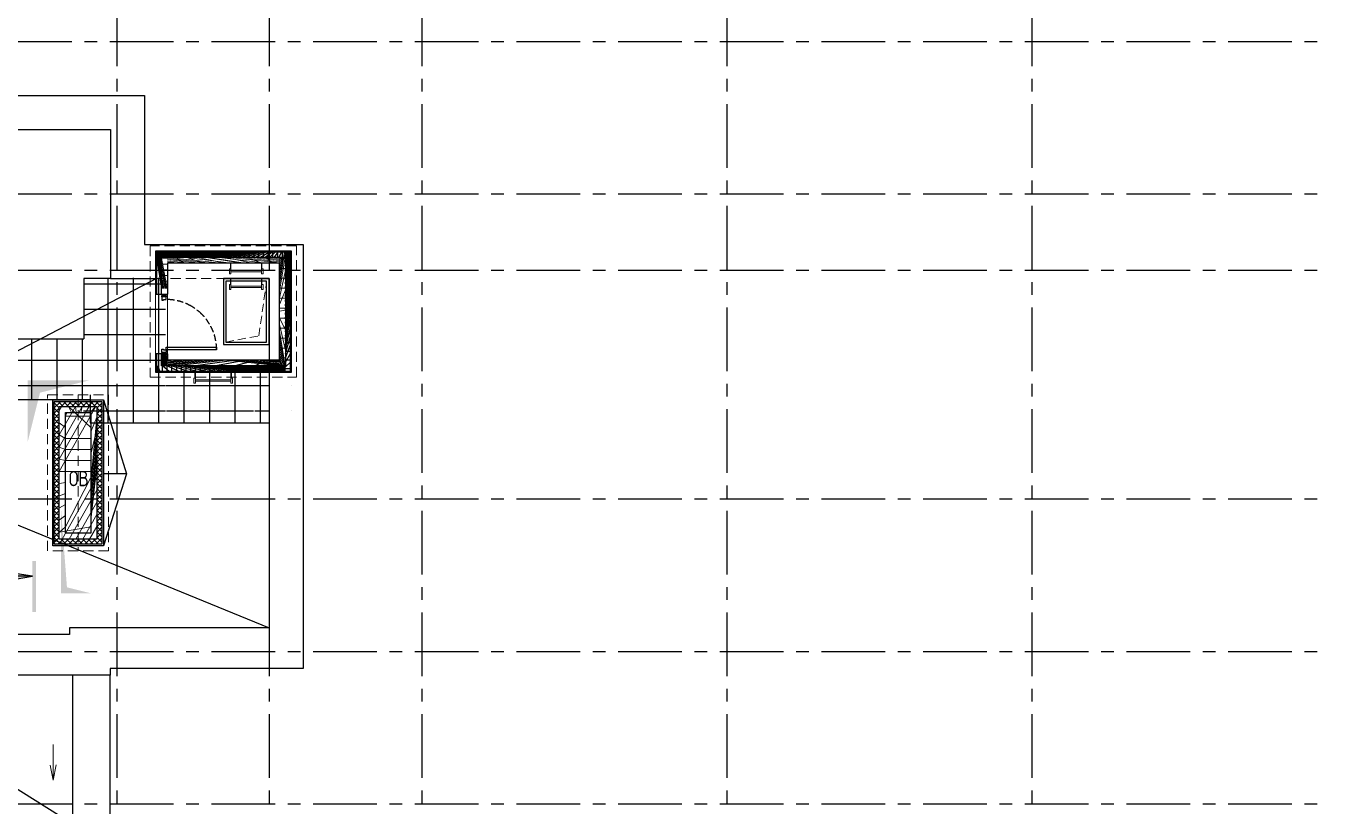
# Model space of a CAD drawing. Header units: millimetres. Extents: x -9318 to 9016603, y 0 to 838141.
# Drawn here: x 79615 to 105077, y 784964 to 800313 of the extents above; entities that cross this region are included whole.
import ezdxf
from ezdxf import colors
from ezdxf.entities.mleader import LeaderData, LeaderLine
from ezdxf.math import Vec2, Vec3

# ---------------------------------------------------------------- set-up
doc = ezdxf.new("R2010")
doc.units = ezdxf.units.MM
for name, pattern in [('ADSK_Скрыто', [6, 3, -3]), ('CENTER', [2, 1.25, -0.25, 0.25, -0.25]), ('DASHED', [19.049999999999997, 12.7, -6.35]), ('HIDDEN', [6, 4, -2]), ('HIDDEN2', [4.762499999999999, 3.175, -1.5875]), ('ГОСТ 2.303 4', [7, 5, -2, 0])]:
    doc.linetypes.add(name, pattern=pattern)
for name, color, linetype, lineweight in [('АР_Разрезы', 175, 'Continuous', 9), ('АР_тонкая линия', 250, 'Continuous', 0), ('Специальное оборудование', 7, 'Continuous', 9), ('Спринклеры', 7, 'Continuous', 18)]:
    doc.layers.add(name, color=color, linetype=linetype, lineweight=lineweight)
doc.styles.add('ICOCPEUR', font='isocpeur.ttf')
doc.styles.add('ISOCPEUR', font='isocpeur.ttf', dxfattribs={"width": 0.7})
pattern_1 = [(315, (-936113716.3335477, 8364178580.45685), (132.5825214724777, 132.5825214724777), []), (315, (-936113716.3335477, 8364178492.068502), (132.5825214724777, 132.5825214724777), [])]
pattern_2 = [(315, (-936114226.3335477, 8364178580.45685), (132.5825214724777, 132.5825214724777), []), (315, (-936114226.3335477, 8364178492.068502), (132.5825214724777, 132.5825214724777), [])]
pattern_3 = [(315, (-936113716.3335477, 8364178580.45685), (53.03300858899107, 53.03300858899106), []), (44.99999999999999, (-936113716.3335477, 8364178580.45685), (-53.03300858899105, 53.03300858899107), [])]
pattern_4 = [(315, (-936114226.3335477, 8364178580.45685), (53.03300858899107, 53.03300858899106), []), (44.99999999999999, (-936114226.3335477, 8364178580.45685), (-53.03300858899105, 53.03300858899107), [])]
pattern_5 = [(90, (544731.1713949309, 838739.4629186561), (-500.0000000000001, 0), []), (180, (544731.1713949309, 838739.4629186561), (-2.842170943040401e-14, -500), [])]

# ---------------------------------------------------------------- blocks, each defined once
blk = doc.blocks.new('_DotSmall')
at = {"color": 8, "linetype": 'ByBlock', "const_width": 0.5}
blk.add_lwpolyline([(-0.0625, 0, 1), (0.0625, 0, 1)], format="xyb", close=True, dxfattribs=at)
blk = doc.blocks.new('A$C1f3596d3')
at = {"layer": 'АР_тонкая линия', "color": 8, "ltscale": 100}
for p, q in [((-705.4581684663426, -134.1654006506724), (0, -134.1654006507306)), ((0, -134.1654006507306), (-301.0970464455895, -71.90486985704047)), ((-298.0691243647016, -189.8405009356502), (0, -134.1654006507306))]:
    blk.add_line(p, q, dxfattribs=at)
blk = doc.blocks.new('дверь металл1_преобразован_в_статический_25')
at = {"color": 8}
for points in [[(0, 0), (20, -2.906988696383495e-15), (20.00000000000001, 69.99999999999727), (1.017446043734183e-14, 69.99999999999727)], [(60, -8.720966089150483e-15), (20, -2.906988696383495e-15), (20.00000000000001, 69.99999999999727), (70, 69.99999999999727), (70.00000000000003, 39.99999999999999), (60.00000000000001, 39.99999999999089)], [(59.99999999999358, -779.9999999999909), (60, 9.086226051640133e-12), (99.9999999999909, 9.080412074247366e-12), (99.99999999998815, -779.9999999999909)], [(840, -2.877703828499986e-12), (880, -2.883517805892753e-12), (880, 69.99999999999442), (830, 69.9999999999944), (830, 39.99999999999712), (840, 39.99999999998802)], [(900, -2.886424794589137e-12), (880, -2.883517805892753e-12), (880, 69.99999999999442), (900, 69.99999999999439)]]:
    blk.add_lwpolyline(points, close=True, dxfattribs=at)
at = {"color": 8, "linetype": 'ГОСТ 2.303 4', "ltscale": 20}
for centre, start, end in [((59.99999999996495, 1.432045261082039e-11), 330.0000000000001, 1.057255354117103e-12), ((59.99999999996845, 4.042872454068628e-11), 314.9999999999994, 329.9999999999988), ((59.99999999998931, 4.447217112182948e-11), 270.0000000000007, 315)]:
    blk.add_arc(centre, 780.0000000000351, start, end, dxfattribs=at)
blk = doc.blocks.new('LADDER_12760 - LADDER_12760-5164013-3_1 этаж')
at = {"layer": 'Специальное оборудование', "color": 8}
for p, q in [((25.00000000001089, 95.00000000009393), (-50.00000000000482, 95.00000000009395)), ((-50.00000000000482, 95.00000000009395), (-50.00000000000483, 88.00000000009472)), ((-50.00000000000484, 88.00000000009472), (17.99999999999474, 88.00000000009472)), ((-2.099747042905164e-11, 1.904017958923043e-13), (24.99999999995375, 1.904017958923043e-13)), ((-2.099747042905164e-11, -76.19999999999982), (-2.099747042905164e-11, 1.861177878481613e-13)), ((17.99999999999475, 88.00000000009472), (17.99999999999473, 1.184385922670117e-13)), ((25.00000000001073, 5.075939668586216e-14), (25.00000000001089, 95.00000000009393)), ((24.99999999995375, 1.861177878481613e-13), (24.99999999995375, -76.19999999999982)), ((575.0000000000002, 95.00000000009253), (575.0000000000007, -3.383959779057477e-13)), ((650.000000000001, 95.00000000009253), (575.0000000000002, 95.00000000009253)), ((574.9999999998712, 1.904017958923096e-13), (599.9999999998744, 1.904017958923096e-13)), ((574.9999999998712, -76.19999999999982), (574.9999999998712, 1.861177878481613e-13)), ((582.0000000000011, -4.39914771277472e-13), (582.0000000000011, 88.00000000009248)), ((582.0000000000011, 88.00000000009248), (650.000000000001, 88.00000000009248)), ((599.9999999998744, 1.861177878481613e-13), (599.9999999998744, -76.19999999999982)), ((650.000000000001, 88.00000000009248), (650.000000000001, 95.00000000009253)), ((24.99999999995375, -76.19999999999982), (-2.099747042905164e-11, -76.19999999999982)), ((24.9999999999913, -25.39999999999994), (575.0000000000036, -25.39999999999994)), ((575.0000000000036, -45.39999999999994), (24.99999999999127, -45.39999999999994)), ((599.9999999998744, -76.19999999999982), (574.9999999998712, -76.19999999999982))]:
    blk.add_line(p, q, dxfattribs=at)
blk = doc.blocks.new('A$C9b338701')
at = {"layer": 'Специальное оборудование', "color": 8}
for p, q in [((-95.28750000015134, 208.6161000001157), (-95.28750000015134, 217.5096000001067)), ((-95.28750000015134, 217.5096000001067), (-1.164153218269348e-10, 217.5096000001067)), ((-8.893500000122003, 208.6161000001157), (-95.28750000015134, 208.6161000001157)), ((0, 96.81209999999555), (-31.76249999995343, 96.81209999999555)), ((-31.76249999995343, 96.81209999999555), (-31.76249999995343, 0)), ((-31.76249999995343, 0), (0, 0)), ((-8.893500000122003, 96.81209999999555), (-8.893500000122003, 208.6161000001157)), ((-1.164153218269348e-10, 217.5096000001067), (-1.164153218269348e-10, 96.81209999999555)), ((0, 0), (0, 96.81209999999555)), ((598.7749999998487, 64.54140000000189), (-1.164153218269348e-10, 64.54140000000189)), ((-1.164153218269348e-10, 39.13139999999839), (598.7749999998487, 39.13139999999839)), ((598.7749999998487, 217.5096000001213), (694.0624999998836, 217.5096000001213)), ((598.7749999998487, 96.81209999999555), (598.7749999998487, 217.5096000001213)), ((630.5374999998603, 96.81209999999555), (598.7749999999069, 96.81209999999555)), ((598.7749999999069, 96.81209999999555), (598.7749999999069, 0)), ((598.7749999999069, 0), (630.5374999998603, 0)), ((694.0624999998836, 208.6161000001157), (607.6684999998542, 208.6161000001157)), ((607.6684999998542, 208.6161000001157), (607.6684999998542, 96.81209999999555)), ((630.5374999998603, 0), (630.5374999998603, 96.81209999999555)), ((694.0624999998836, 217.5096000001213), (694.0624999998836, 208.6161000001157))]:
    blk.add_line(p, q, dxfattribs=at)
blk = doc.blocks.new('232_Отверстие_Задание_на_отверстие_в_перекрытии_Спр_v3 - Тип1_1_ОВ-3243720-310_В_ОП_04__11_750')
at = {"layer": 'Спринклеры', "linetype": 'ADSK_Скрыто', "lineweight": 9}
blk.add_hatch(color=8, dxfattribs=at).paths.add_polyline_path([(-600.0000000000196, -600.0000000000196), (-360.0000000000221, 360.0000000000048), (599.9999999999416, 600.0000000000455), (-600.0000000000196, 600.0000000000455)])
blk = doc.blocks.new('412_Задание_Шахта__Spr_ - Тип1_1_ОВ-3254838-310_В_ОП_04__11_750')
at = {"layer": 'Спринклеры', "linetype": 'ADSK_Скрыто', "lineweight": 9}
blk.add_hatch(color=8, dxfattribs=at).paths.add_polyline_path([(-850.000000000006, -299.9999999999924), (-730.0000000000073, 180.0000000000284), (849.9999999999541, 300.0000000000617), (-850.000000000006, 300.0000000000617)])
blk = doc.blocks.new('A$C60573c2e')
at = {"layer": 'АР_Разрезы', "ltscale": 100}
h = blk.add_hatch(color=8, dxfattribs=at)
h.dxf.hatch_style = 1
h.paths.add_polyline_path([(22340.69131158874, -38222.32109531551), (22410.69131158874, -38222.32109531551), (22410.69131158874, -37222.32109531551), (22340.69131158874, -37222.32109531551)])
h.paths.add_polyline_path([(22040.24117890035, -37572.59911826416), (22340.69131158874, -37522.32109531551), (22040.24117890035, -37522.32109531551)])
h.paths.add_polyline_path([(22040.24117890035, -37522.32109531551), (22340.69131158874, -37522.32109531551), (22040.24117890035, -37472.04307236685)])
at = {"layer": 'АР_Разрезы', "color": 8, "lineweight": 25, "ltscale": 100}
for p, q in [((22340.69131158874, -37522.32109531551), (22040.24117890035, -37472.04307236685)), ((22040.24117890035, -37572.59911826416), (22340.69131158874, -37522.32109531551))]:
    blk.add_line(p, q, dxfattribs=at)
at = {"layer": 'АР_Разрезы', "color": 8, "lineweight": 25, "ltscale": 100, "elevation": -1.5e-10}
blk.add_lwpolyline([(22340.69131158874, -37522.32109531551), (21556.94131158874, -37522.32109531551)], dxfattribs=at)

msp = doc.modelspace()

# ---------------------------------------------------------------- hatches: boundary and pattern name
h = msp.add_hatch()
h.set_pattern_fill('ANSI37', color=256, scale=600, angle=270)
h.set_pattern_definition(pattern_3)
h.paths.add_polyline_path([(82181.95858330396, 795862.9568499502), (84722.03433556226, 795862.9568499502), (84722.03433556226, 795762.9568499502), (82181.95858330396, 795762.9568499502)])
h = msp.add_hatch()
h.set_pattern_fill('ANSI37', color=256, scale=600, angle=270)
h.set_pattern_definition(pattern_4)
h.paths.add_polyline_path([(82282.03433365491, 795762.9538344321), (82282.03433365491, 795147.9568499502), (82182.03433365491, 795147.9568499502), (82182.03433365491, 795762.9538344321)])
at = {"lineweight": 5}
h = msp.add_hatch(dxfattribs=at)
h.set_pattern_fill('ANSI32', color=256, scale=500, angle=270, style=0)
h.set_pattern_definition(pattern_2)
edge = h.paths.add_edge_path()
edge.add_line((82402.0343412843, 795147.9568499502), (82282.0343412843, 795147.9568499502))
edge.add_line((82402.0343412843, 795762.9568499502), (82402.0343412843, 795147.9568499502))
edge.add_line((82282.0343412843, 795762.9568499502), (82402.0343412843, 795762.9568499502))
edge.add_line((82282.0343412843, 795147.9568499502), (82282.0343412843, 795762.9568499502))
h = msp.add_hatch(dxfattribs=at)
h.set_pattern_fill('ANSI32', color=256, scale=500, angle=270, style=0)
h.set_pattern_definition(pattern_1)
h.paths.add_polyline_path([(82399.79243134218, 795642.9568499502), (82399.79243134218, 795762.9568499502), (84602.03433556226, 795762.9568499502), (84602.03433556226, 795642.9568499502)])
h = msp.add_hatch(dxfattribs=at)
h.set_pattern_fill('ANSI32', color=256, scale=500, angle=270, style=0)
h.set_pattern_definition(pattern_1)
edge = h.paths.add_edge_path()
edge.add_line((84722.03433556226, 795762.9568499502), (84722.03433556226, 793622.9568509039))
edge.add_line((84602.03433556226, 795762.9568499502), (84722.03433556226, 795762.9568499502))
edge.add_line((84602.03433556226, 793622.9568499502), (84602.03433556226, 795762.9568489966))
edge.add_line((84722.03433556226, 793622.9568499502), (84602.03433556226, 793622.9568499502))
h = msp.add_hatch()
h.set_pattern_fill('ANSI37', color=256, scale=600, angle=270)
h.set_pattern_definition(pattern_3)
h.paths.add_polyline_path([(84822.03433556226, 793522.9568499502), (84822.03433556226, 795862.9568499502), (84722.03433556226, 795862.9568499502), (84722.03433556226, 793522.9568499502)])
at = {"ltscale": 120}
h = msp.add_hatch(dxfattribs=at)
h.set_pattern_fill('ANSI37', color=256, scale=4000, angle=45, double=1)
h.set_pattern_definition(pattern_5)
h.paths.add_polyline_path([(84402.19824136165, 792503.0052779975), (84401.87037254241, 793503.0052789511), (84119.19828922651, 793503.0052789511), (84119.19828922651, 792503.0052779975), (84840.52020659135, 792503.0052779975), (84842.17473263643, 793503.0052799048), (84842.03433556226, 795642.9568499502), (84119.05789215234, 795642.9568499502), (84119.19828922651, 795642.9568499502), (84841.87040115264, 795642.9568499502), (84842.19826997188, 792503.0052779975)])
h.paths.add_polyline_path([(84119.19828922651, 793503.0052789511), (82378.12015316286, 793503.0052789511), (82378.44802210131, 792503.0052779975), (80749.68179043732, 792503.0052779975), (80749.4282475391, 795355.2743915977), (84119.27261526673, 795355.2743915977), (84119.05791554693, 795355.2743915977), (82362.94761127839, 795355.2743915977), (82363.08798495797, 792503.0052789511), (84085.9813715329, 792503.0052779975)])
h = msp.add_hatch(dxfattribs=at)
h.set_pattern_fill('ANSI37', color=256, scale=4000, angle=45, double=1)
h.set_pattern_definition(pattern_5)
h.paths.add_polyline_path([(74233.32463339041, 792956.1583192997), (74233.63810967514, 794153.840777652), (80773.11299533164, 794153.840777652), (80772.79951904691, 792956.1583192997)])
h = msp.add_hatch()
h.set_pattern_fill('ANSI37', color=256, scale=600, angle=270)
h.set_pattern_definition(pattern_4)
h.paths.add_polyline_path([(82282.03433365491, 793622.9598654684), (82282.34037547815, 793862.9568499502), (82182.34037547815, 793862.9568499502), (82182.03433365491, 793622.9598654684)])
h = msp.add_hatch()
h.set_pattern_fill('ANSI32', color=256, scale=500, angle=270, style=0)
h.set_pattern_definition(pattern_2)
h.paths.add_polyline_path([(82282.03433365491, 793622.9598654684), (82402.03433365491, 793622.9598654684), (82402.03433365491, 793862.9568499502), (82282.03433365491, 793862.9568499502)])
h = msp.add_hatch()
h.set_pattern_fill('ANSI32', color=256, scale=500, angle=270, style=0)
h.set_pattern_definition(pattern_1)
h.paths.add_polyline_path([(84602.03433556226, 793742.9568499502), (82400.56478081807, 793742.9568499502), (82400.56478081807, 793622.9568499502), (84602.03433556226, 793622.9568499502)])
h = msp.add_hatch()
h.set_pattern_fill('ANSI37', color=256, scale=600, angle=270)
h.set_pattern_definition(pattern_3)
h.paths.add_polyline_path([(82181.95858330396, 793522.9568499502), (84722.03433556226, 793522.9568499502), (84722.03433556226, 793622.9568499502), (82181.95858330396, 793622.9568499502)])
h = msp.add_hatch()
h.set_pattern_fill('ANSI37', color=256, scale=600, angle=180)
h.set_pattern_definition([(225, (-300342.9821250255, 675856.9064466325), (53.03300858899106, -53.03300858899107), []), (315, (-300342.9821250255, 675856.9064466325), (53.03300858899107, 53.03300858899105), [])])
h.paths.add_polyline_path([(80172.07199041708, 792926.1583192997), (80172.58444477106, 790113.924540605), (81112.07003089297, 790113.924540605), (81111.557576539, 792926.1583192997)])
h.paths.add_polyline_path([(80272.58522427198, 792826.1583192997), (81012.0708103939, 792826.1583192997), (81012.07003089297, 790213.924540605), (80272.58444477106, 790213.924540605)], flags=16)
h.paths.add_polyline_path([(81660.01787497452, 791932.3518147947), (81716.99571723724, 792456.4064466325)])
at = {"lineweight": 5}
h = msp.add_hatch(dxfattribs=at)
h.set_pattern_fill('ANSI32', color=256, scale=500, angle=180, style=0)
h.set_pattern_definition([(225, (8363454468.83235, 936982269.6081901), (132.5825214724777, -132.5825214724777), []), (225, (8363454380.444002, 936982269.6081901), (132.5825214724777, -132.5825214724777), [])])
h.paths.add_polyline_path([(80272.58522427198, 792826.1583192997), (80273.61091248062, 790213.924540605), (81011.0435631834, 790213.924540605), (81010.01787497452, 792826.1583192997)])
h.paths.add_polyline_path([(80392.58522427198, 792706.1583192997), (80892.07081039366, 792706.1583192997), (80892.07003089297, 790333.924540605), (80392.58444477106, 790333.924540605)], flags=16)
h.paths.add_polyline_path([(81893.97355949995, 792084.4610784702), (81893.97355949995, 792472.4610784702)])

# ---------------------------------------------------------------- linework, layer by layer
at = {"linetype": 'CENTER', "ltscale": 1000}
for p, q in [((81403.28957943898, 830770.4237864092), (81403.28957943898, 776151.3989434771)), ((84403.28957943898, 830770.4237864093), (84403.28957943921, 776151.3989434771)), ((87403.28957943921, 830770.4237864092), (87403.28957943921, 776151.3989434771)), ((93403.28957943921, 830770.4237864092), (93403.28957943921, 776151.3989434771)), ((99403.28957943921, 830770.4237864092), (99403.28957943921, 776151.3989434771)), ((51268.34037547815, 800007.9568499502), (134446.7424301973, 800007.9568499502)), ((51268.34037547815, 797007.9568499502), (134446.7424301973, 797007.9568499502)), ((51268.34037547815, 795507.9568499502), (134446.7424301973, 795507.9568499502)), ((51268.34037547815, 791007.9568499502), (134446.7424301973, 791007.9568499502)), ((51268.34037547815, 788007.9568499502), (134446.7424301973, 788007.9568499502)), ((51268.34037547815, 785007.9568499502), (134446.7424301973, 785007.9568499502))]:
    msp.add_line(p, q, dxfattribs=at)
at = {"ltscale": 100}
for p, q in [((82181.95858330396, 795342.9568499502), (75754.22958054882, 791995.5282947229)), ((81142.06925139227, 792956.1583192997), (81594.37791262404, 791500.7074255786)), ((75754.21809354727, 791995.5159769073), (84402.03430695203, 788472.9568499502)), ((81594.37791262404, 791500.7074255786), (81142.06925139227, 790083.924540605)), ((81594.37791262404, 791500.7074255786), (81142.06925139227, 791500.7074255786)), ((75881.90786298574, 787542.9496148062), (80537.09403658612, 784617.2713131696)), ((80537.09591492335, 783217.9559302152), (80537.09010936413, 787542.9555613135)), ((81271.91894313903, 783217.957004076), (81271.91313757957, 787542.9566351743))]:
    msp.add_line(p, q, dxfattribs=at)
msp.add_line((82402.03433365491, 793862.9568499502), (82161.95858330396, 793862.9568499502))
at = {"linetype": 'HIDDEN', "lineweight": 5, "ltscale": 50}
msp.add_line((80642.32723783213, 793056.1583192997), (80642.32723783213, 789983.924540605), dxfattribs=at)
at = {"ltscale": 100}
for points in [[(84402.03430695203, 793502.9902813355), (84402.0343069518, 788472.9568499502), (80471.91313757957, 788472.9568499502), (80471.91313757957, 788342.9557760904), (75081.90678912564, 788342.9485409447), (75081.91777495528, 779892.9599915609), (70836.47309604194, 779892.9553485288), (70300.00863287295, 779892.9547189096), (69282.03521291562, 779892.9535501132), (69282.03460893966, 779092.9568499562), (63721.91313757957, 779092.9568499444), (63721.91313757957, 803857.9568499507)], [(78151.91313758004, 802776.648345516), (78151.91313757934, 798272.9568499493), (81281.91313756001, 798272.9568499511), (81281.9131375989, 795342.9568499521), (82161.95858330396, 795342.9568499521)], [(78821.91313757957, 798942.9568499502), (81951.91313757957, 798942.9568499502), (81951.91313761845, 796012.9568499502), (85072.06925139227, 796012.9568499502), (85072.06925139227, 787672.9568499502), (81271.91313757957, 787672.9568499502), (81271.91313757957, 787542.9568499505), (75881.90786298574, 787542.9496148062)], [(83502.03430695203, 795342.9568499507), (84402.03430695203, 795342.9568499502), (84402.03430695203, 794042.9568499502)], [(74233.4813715329, 794153.840777652), (80758.15289222612, 794153.840777652)], [(80882.8222175457, 793056.1583192997), (80882.8222175457, 792956.1583192997), (74747.22914652084, 792956.1444223382)]]:
    msp.add_lwpolyline(points, dxfattribs=at)
at = {"linetype": 'HIDDEN', "lineweight": 5, "ltscale": 50}
for points in [[(84942.0739387956, 793402.8469971594), (84941.99473232892, 795982.8235606131), (82061.79676015046, 795982.8235606131), (82061.87596661714, 793402.8469971594)], [(80042.58522427198, 793056.1583192997), (81242.06925139227, 793056.1583192997), (81242.06925139227, 789983.924540605), (80042.58522427198, 789983.924540605)]]:
    msp.add_lwpolyline(points, close=True, dxfattribs=at)
for points in [[(82161.95858330396, 793862.9568499502), (82161.95858330396, 793503.1445273337), (84842.03433556226, 793502.9568499502), (84842.03433556226, 795882.9568499502), (82161.95858330396, 795882.7691725668), (82161.95858330396, 795032.9568499502), (82402.0343412843, 795032.9568499502)], [(82181.95858330396, 793862.9568499502), (82181.95858330396, 793522.9568499502), (84822.03433556226, 793522.9568499502), (84822.03433556226, 795862.9568499502), (82181.95858330396, 795862.9568499502), (82181.95858330396, 795032.9568499502)], [(82282.0343412843, 795032.9568499502), (82282.0343412843, 795762.9568499502), (84722.03433556226, 795762.9568499502), (84722.03433556226, 793622.9568499502), (82282.03433365491, 793622.9598654684), (82282.03433365491, 793862.9568499502)], [(82402.03433365491, 793862.9568499502), (82402.03433365491, 793742.9568499502), (84602.03433556226, 793742.9568499502), (84602.03433556226, 795642.9568499502), (82402.0343412843, 795642.9568499502), (82402.0343412843, 795032.9568499502)], [(81281.91313759866, 795342.9568499513), (80758.15289222612, 795342.9568499461), (80758.15289222612, 794153.840777652)], [(80881.89791908697, 793056.1583192997), (80881.30808857479, 792503.0052779975), (84402.03430695203, 792503.0052779975)]]:
    msp.add_lwpolyline(points)
msp.add_lwpolyline([(82161.95858330396, 795342.9568499502), (84402.03430695203, 795342.9568499502), (84401.90545962332, 793502.9876708089)], dxfattribs=at)
at = {"ltscale": 75}
for points in [[(84402.03430695203, 794042.9568499502), (84402.03430695203, 795342.9568499502), (83502.03430695203, 795342.9568499502), (83502.03430695203, 794042.9568499502)], [(84352.03430695203, 794092.9568499502), (84352.03430695203, 795292.9568499502), (83552.03430695203, 795292.9568499502), (83552.03430695203, 794092.9568499502)]]:
    msp.add_lwpolyline(points, close=True, dxfattribs=at)
at = {"linetype": 'DASHED', "lineweight": 15, "ltscale": 200}
msp.add_lwpolyline([(84352.03430695203, 794092.9568499502), (84352.03430695203, 795292.9568499502), (83552.03430695203, 795292.9568499502), (83552.03430695203, 794092.9568499502)], close=True, dxfattribs=at)
at = {"linetype": 'HIDDEN2', "lineweight": 15, "ltscale": 50}
msp.add_lwpolyline([(83552.03430695203, 794092.9568499502), (84198.48172802594, 794215.9557551321), (84352.03430695203, 795292.9568499502)], dxfattribs=at)
at = {"lineweight": 5, "ltscale": 100}
msp.add_lwpolyline([(82402.03433365491, 793862.9568499502), (82402.03433365491, 795032.9568499502), (82161.95858330396, 795032.9568499502), (82161.95858330396, 793862.9568499502)], close=True, dxfattribs=at)
at = {"ltscale": 100}
for points in [[(80142.58522427198, 792956.1583192997), (81142.06925139227, 792956.1583192997), (81142.06925139227, 790083.924540605), (80142.58522427198, 790083.924540605)], [(80172.58522427198, 792926.1583192997), (81112.06925139227, 792926.1583192997), (81112.06925139227, 790113.924540605), (80172.58522427198, 790113.924540605)], [(80272.58522427198, 792826.1583192997), (81012.06925139227, 792826.1583192997), (81012.06925139227, 790213.924540605), (80272.58522427198, 790213.924540605)], [(80392.58522427198, 792706.1583192997), (80892.06925139227, 792706.1583192997), (80892.06925139227, 790333.924540605), (80392.58522427198, 790333.924540605)]]:
    msp.add_lwpolyline(points, close=True, dxfattribs=at)

# ---------------------------------------------------------------- block references
msp.add_blockref('A$C60573c2e', (57403.28957943898, 827007.9568499505), dxfattribs=at)
at = {"lineweight": 30, "ltscale": 100}
for p in [(83650.34037547815, 795434.3407499501), (83650.34037547815, 795125.4472499501)]:
    msp.add_blockref('A$C9b338701', p, dxfattribs=at)
at = {"ltscale": 75, "xscale": 1.2705, "yscale": 1.2705, "zscale": 1.2705, "rotation": 90.00000000000001}
msp.add_blockref('дверь металл1_преобразован_в_статический_25', (82376.49361448805, 793862.9568499502), dxfattribs=at)
at = {"xscale": -1.2705, "yscale": 1.2705, "zscale": 1.2705}
msp.add_blockref('LADDER_12760 - LADDER_12760-5164013-3_1 этаж', (83681.61466688314, 793382.4037013944), dxfattribs=at)
msp.add_blockref('232_Отверстие_Задание_на_отверстие_в_перекрытии_Спр_v3 - Тип1_1_ОВ-3243720-310_В_ОП_04__11_750', (80253.27337621502, 792737.927998851))
at = {"rotation": 89.99999999999984}
msp.add_blockref('412_Задание_Шахта__Spr_ - Тип1_1_ОВ-3254838-310_В_ОП_04__11_750', (80603.24526259466, 789997.9308283295), dxfattribs=at)
at = {"ltscale": 100, "rotation": 270}
msp.add_blockref('A$C1f3596d3', (80283.7490238063, 785473.9266042822), dxfattribs=at)

# ---------------------------------------------------------------- texts
at = {"ltscale": 100, "insert": (80653.99461447587, 791407.2847540564), "char_height": 300, "attachment_point": 5, "line_spacing_factor": 0.7, "style": 'ICOCPEUR'}
msp.add_mtext('\\A1;{\\W0.8;ОВ}', dxfattribs=at)

# ---------------------------------------------------------------- leaders
ml = msp.add_multileader_mtext('Standard')
ml.set_content('+13,200', color=8, style='ISOCPEUR')
ml.set_leader_properties(color=8, linetype='Continuous', lineweight=-1)
ml.set_arrow_properties(name='DOTSMALL')
ml.build(insert=Vec2(0, 0))
ml.multileader.update_dxf_attribs({"has_text_frame": 1, "text_left_attachment_type": 4, "text_right_attachment_type": 4, "dogleg_length": 100, "arrow_head_size": 180})
ctx = ml.context
ctx.base_point, ctx.char_height, ctx.arrow_head_size, ctx.landing_gap_size, ctx.plane_origin = Vec3(93068.62556947558, 826103.473130975), 250, 180, 50, Vec3(90907.41319940728, 825512.2275574898)
ctx.left_attachment, ctx.right_attachment = 4, 4
notes = []
notes.append((ctx, [(0, (0, 0, 0), (0, 0), (1, 0), 1, [])]))
ctx.mtext.insert, ctx.mtext.width, ctx.mtext.line_spacing_style, ctx.mtext.flow_direction = Vec3(93118.62556947558, 826436.8064643084), 852.6970314602484, 2, 5
ml = msp.add_multileader_mtext('Standard')
ml.set_content('+11,550', color=8, style='ISOCPEUR')
ml.set_leader_properties(color=8, linetype='Continuous', lineweight=-1)
ml.set_arrow_properties(name='DOTSMALL')
ml.build(insert=Vec2(0, 0))
ml.multileader.update_dxf_attribs({"has_text_frame": 1, "text_left_attachment_type": 4, "text_right_attachment_type": 4, "dogleg_length": 100, "arrow_head_size": 180})
ctx = ml.context
ctx.base_point, ctx.char_height, ctx.arrow_head_size, ctx.landing_gap_size, ctx.plane_origin = Vec3(88068.62556947558, 825358.473130975), 250, 180, 50, Vec3(85907.41319940728, 824767.2275574898)
ctx.left_attachment, ctx.right_attachment = 4, 4
notes.append((ctx, [(0, (0, 0, 0), (0, 0), (1, 0), 1, [])]))
ctx.mtext.insert, ctx.mtext.width, ctx.mtext.line_spacing_style, ctx.mtext.flow_direction = Vec3(88118.62556947558, 825691.8064643084), 852.6970314602484, 2, 5
for ctx, leaders in notes:
    for number, flags, end, landing, length, lines in leaders:
        leader = LeaderData()
        leader.index, (leader.has_last_leader_line, leader.has_dogleg_vector, leader.attachment_direction) = number, flags
        leader.last_leader_point, leader.dogleg_vector, leader.dogleg_length = Vec3(end), Vec3(landing), length
        for number, points, colour, breaks in lines:
            line = LeaderLine()
            line.index, line.vertices, line.color, line.breaks = number, Vec3.list(points), colors.encode_raw_color(colour), breaks
            leader.lines.append(line)
        ctx.leaders.append(leader)

doc.saveas('drawing.dxf')
